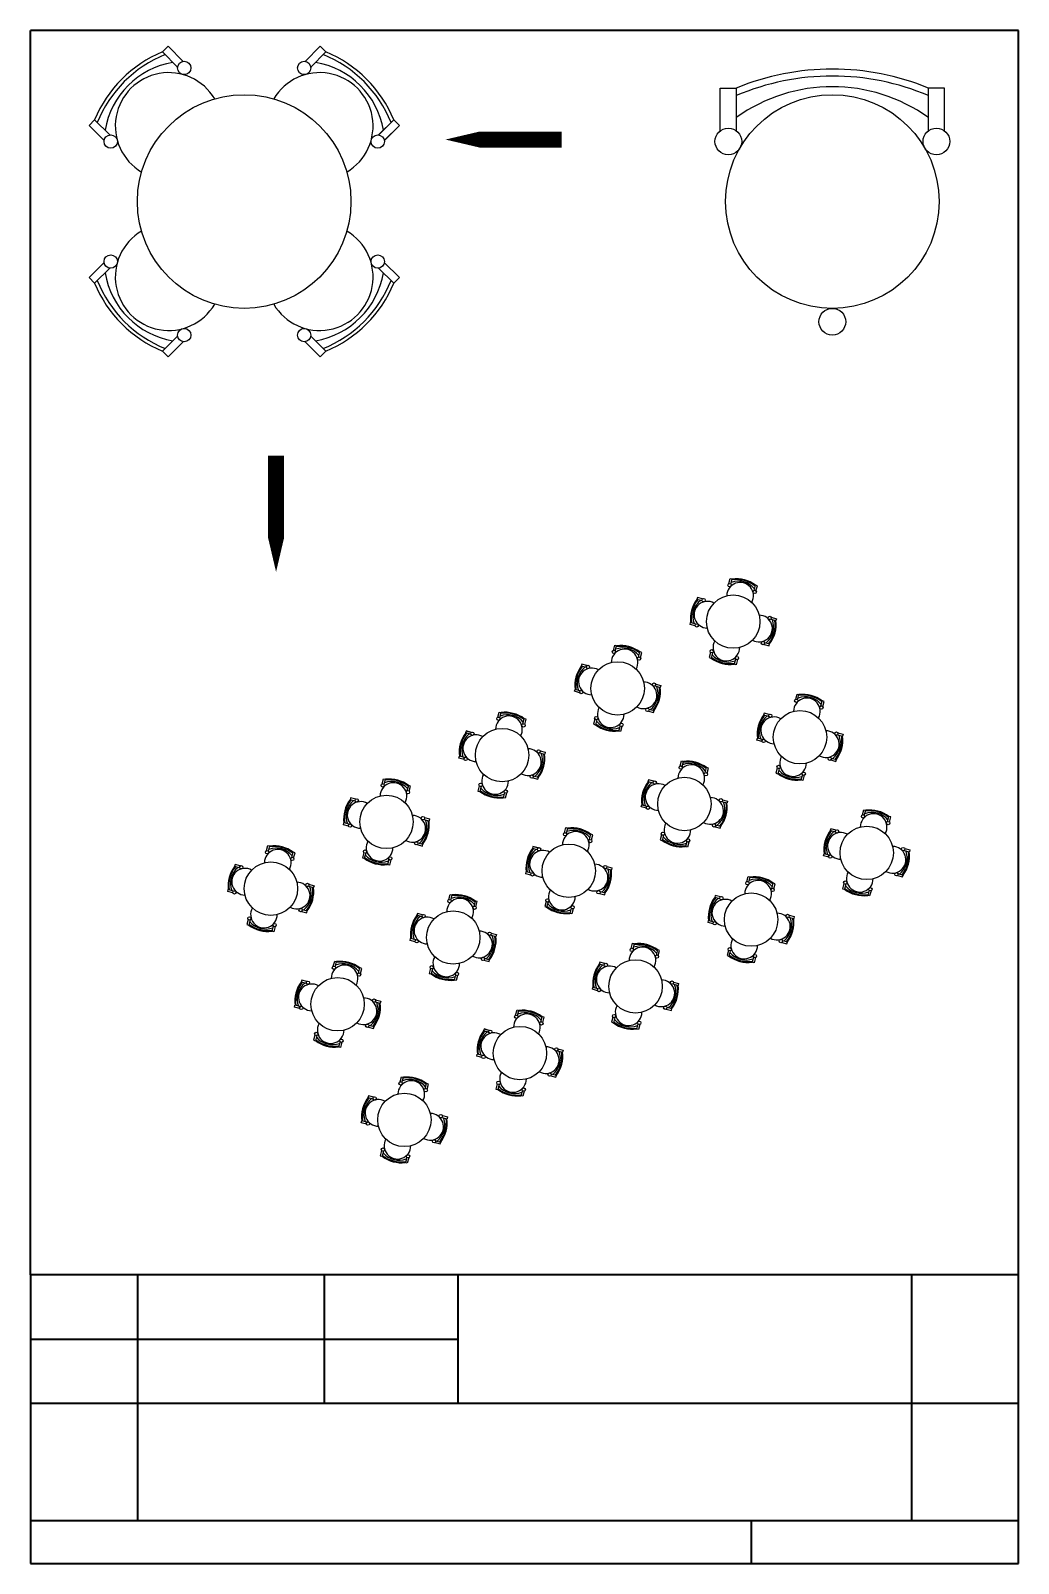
# Model space of a CAD drawing. Header units: millimetres. Extents: x 20 to 205, y 5 to 292.
import ezdxf

# ---------------------------------------------------------------- set-up
doc = ezdxf.new("R2010")
doc.units = ezdxf.units.MM
doc.layers.add('Cajetín y formato', color=1, linetype='Continuous', lineweight=35)

# ---------------------------------------------------------------- blocks, each defined once
blk = doc.blocks.new('*U1')
blk.add_circle((0, 0), 2.5)
blk = doc.blocks.new('*U2')
at = {"color": 0, "linetype": 'ByBlock', "lineweight": -2, "transparency": 16777216}
for p, rotation in [((150.68, 271.25), 240), ((189.65, 271.25), 120)]:
    blk.add_blockref('*U1', p, dxfattribs=dict(at, rotation=rotation))
blk.add_blockref('*U1', (170.16, 237.5), dxfattribs=at)
blk = doc.blocks.new('*U7')
for p, q in [((-5.89, 8.94), (-3.07, 11.77)), ((-3.07, 11.77), (-2, 10.71)), ((-4.83, 7.88), (-2, 10.71)), ((7.88, -4.83), (10.71, -2)), ((11.77, -3.07), (10.71, -2)), ((8.94, -5.89), (11.77, -3.07))]:
    blk.add_line(p, q)
for centre in [(-6.07, 7.71), (7.71, -6.07)]:
    blk.add_circle(centre, 1.25)
for centre, radius, start, end in [((-6.52, -6.52), 15.5, 9.5368, 80.4632), ((-11.11, -11.11), 23, 21.9838, 68.0162), ((-11.11, -11.11), 23.65, 22.6525, 67.3475), ((-3.16, -3.16), 10, 300.5225, 149.4775)]:
    blk.add_arc(centre, radius, start, end)
blk = doc.blocks.new('*U8')
at = {"color": 0, "linetype": 'ByBlock', "lineweight": -2, "transparency": 16777216}
for p, rotation in [((42.7, 277.3), 90.00000000000001), ((42.7, 242.7), 180), ((77.3, 242.7), 270.0000000000001)]:
    blk.add_blockref('*U7', p, dxfattribs=dict(at, rotation=rotation))
blk.add_blockref('*U7', (77.3, 277.3), dxfattribs=at)
blk = doc.blocks.new('*U14')
for p, q in [((-1.47, 2.24), (-0.77, 2.94)), ((-0.77, 2.94), (-0.5, 2.68)), ((-1.21, 1.97), (-0.5, 2.68)), ((1.97, -1.21), (2.68, -0.5)), ((2.24, -1.47), (2.94, -0.77)), ((2.94, -0.77), (2.68, -0.5))]:
    blk.add_line(p, q)
for centre in [(-1.52, 1.93), (1.93, -1.52)]:
    blk.add_circle(centre, 0.312)
for centre, radius, start, end in [((-0.79, -0.79), 2.5, 300.5225, 149.4775), ((-1.63, -1.63), 3.88, 9.5368, 80.4632), ((-2.78, -2.78), 5.75, 21.9838, 68.0162), ((-2.78, -2.78), 5.91, 22.6525, 67.3475)]:
    blk.add_arc(centre, radius, start, end)
blk = doc.blocks.new('*U16')
at = {"color": 0, "linetype": 'ByBlock', "lineweight": -2, "transparency": 16777216}
for p, rotation in [((10.67, 69.33), 90.00000000000001), ((10.67, 60.67), 180), ((19.33, 60.67), 270)]:
    blk.add_blockref('*U14', p, dxfattribs=dict(at, rotation=rotation))
blk.add_blockref('*U14', (19.33, 69.33), dxfattribs=at)
blk = doc.blocks.new('*U12')
for p, q in [((-5.85, 3.89), (-6.81, 4.15)), ((-5.75, 4.26), (-6.72, 4.52)), ((-7.11, -0.81), (-8.07, -0.55)), ((-7.01, -0.45), (-7.98, -0.19))]:
    blk.add_line(p, q)
blk.add_circle((0, 0), 5)
at = {"rotation": 120}
blk.add_blockref('*U16', (63.79, 19.51), dxfattribs=at)
blk = doc.blocks.new('*U13')
at = {"color": 0, "linetype": 'ByBlock', "lineweight": -2, "transparency": 16777216}
for p in [(61.6, 93.3), (39.95, 80.8), (74.1, 71.65), (18.3, 68.3), (52.45, 59.15), (-3.35, 55.8), (86.6, 50), (30.8, 46.65), (-25, 43.3), (64.95, 37.5), (9.15, 34.15), (43.3, 25), (-12.5, 21.65), (21.65, 12.5), (0, 0)]:
    blk.add_blockref('*U12', p, dxfattribs=at)

msp = doc.modelspace()

# ---------------------------------------------------------------- linework, layer by layer
for p, q in [((71.41, 286.25), (74.24, 289.07)), ((72.47, 285.19), (75.3, 288.01)), ((74.24, 289.07), (75.3, 288.01)), ((149.18, 273.25), (149.18, 281.25)), ((149.18, 281.25), (152.18, 281.25)), ((149.18, 273.25), (149.18, 281.25)), ((149.18, 281.25), (152.18, 281.25)), ((152.18, 273.25), (152.18, 281.25)), ((152.18, 273.25), (152.18, 281.25)), ((188.15, 273.25), (188.15, 281.25)), ((191.15, 281.25), (188.15, 281.25)), ((188.15, 273.25), (188.15, 281.25)), ((191.15, 281.25), (188.15, 281.25)), ((191.15, 273.25), (191.15, 281.25)), ((191.15, 273.25), (191.15, 281.25)), ((85.19, 272.47), (88.01, 275.3)), ((86.25, 271.41), (89.07, 274.24)), ((89.07, 274.24), (88.01, 275.3))]:
    msp.add_line(p, q)
for points in [[(119.47, 271.61, 3, 3, 0), (108.37, 271.61, 5, 0, 0), (97.7, 271.61, 0, 0, 0)], [(65.97, 212.41, 3, 3, 0), (65.97, 201.31, 5, 0, 0), (65.97, 190.64, 0, 0, 0)]]:
    msp.add_lwpolyline(points, format="xyseb")
for centre in [(60, 260), (170.16, 260)]:
    msp.add_circle(centre, 20)
for centre, radius, start, end in [((170.16, 237.5), 47.3, 67.6525, 112.3475), ((170.16, 237.5), 46, 66.9838, 113.0162), ((170.16, 250.5), 31, 54.5368, 125.4632)]:
    msp.add_arc(centre, radius, start, end)
at = {"layer": 'Cajetín y formato'}
for p, q in [((20, 59), (20, 292)), ((205, 292), (20, 292)), ((205, 59), (205, 292)), ((205, 59), (20, 59)), ((20, 59), (20, 5)), ((40, 59), (40, 13)), ((75, 59), (75, 35)), ((100, 59), (100, 35)), ((185, 59), (185, 13)), ((205, 5), (205, 59)), ((20, 47), (100, 47)), ((20, 35), (205, 35)), ((20, 13), (205, 13)), ((155, 5), (155, 13)), ((20, 5), (205, 5))]:
    msp.add_line(p, q, dxfattribs=at)

# ---------------------------------------------------------------- block references
for name, p in [('*U8', (0, 0)), ('*U2', (0, 0)), ('*U13', (90, 88.04))]:
    msp.add_blockref(name, p)

doc.saveas('drawing.dxf')
